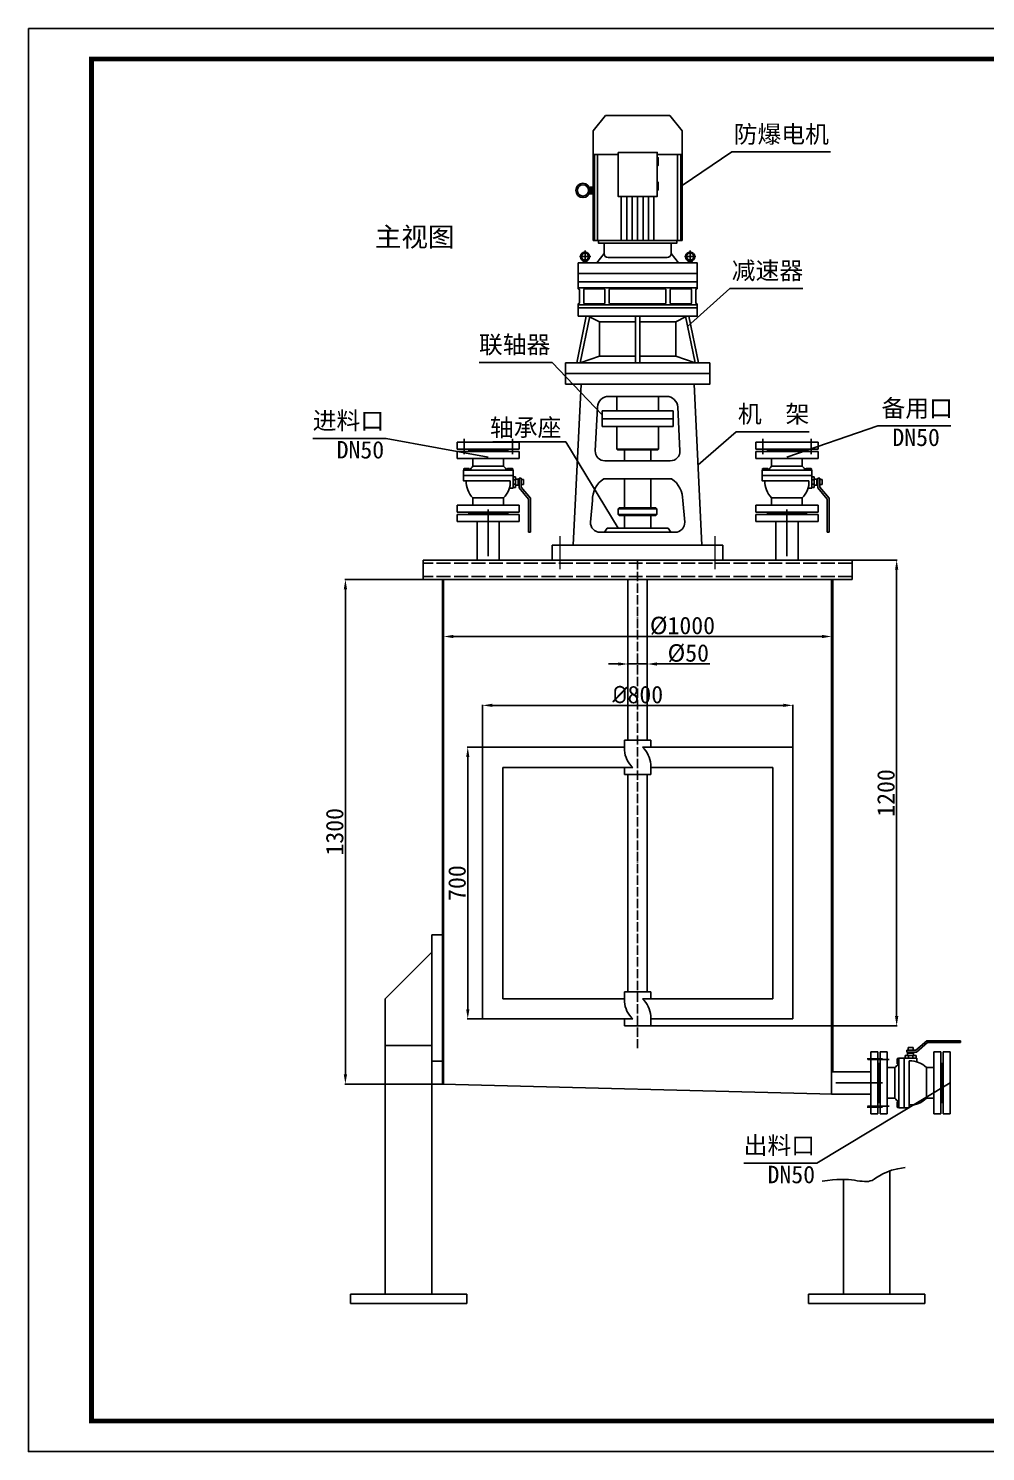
# Model space of a CAD drawing. Header units: millimetres. Extents: x 2128 to 23460, y -18769 to 2996.
# Drawn here: x 2128 to 4595, y -670 to 2996 of the extents above; entities that cross this region are included whole.
import ezdxf

# ---------------------------------------------------------------- set-up
doc = ezdxf.new("R2010")
doc.units = ezdxf.units.MM
for name, pattern in [('ACAD_ISO02W100', [15, 12, -3]), ('ACAD_ISO04W100', [30, 24, -3, 0, -3]), ('ZXX-L', [3.28, 2.5, -0.3, 0.18, -0.3])]:
    doc.linetypes.add(name, pattern=pattern)
doc.layers.add('E 长中心线', color=3, linetype='ZXX-L', lineweight=18)
for name, color, linetype in [('中心线', 1, 'ACAD_ISO04W100'), ('标注', 6, 'Continuous'), ('注释', 3, 'Continuous'), ('虚线', 7, 'ACAD_ISO02W100'), ('轴线', 1, 'ACAD_ISO04W100')]:
    doc.layers.add(name, color=color, linetype=linetype)
doc.styles.get("Standard").update_dxf_attribs({"font": ''})
doc.styles.get('Standard').set_extended_font_data('SimSun')
doc.dimstyles.new('ISO-25', dxfattribs={"dimtxt": 45, "dimasz": 25, "dimexe": 1.25, "dimexo": 0.625, "dimgap": 5, "dimtad": 1, "dimtxsty": 'Standard', "dimcen": 2.5, "dimadec": 0, "dimazin": 0, "dimtfac": 1, "dimtmove": 0, "dimatfit": 3, "dimfxl": 0, "dimarcsym": 0})

# ---------------------------------------------------------------- blocks, each defined once
blk = doc.blocks.new('*D1')
at = {"layer": 'Defpoints', "color": 0, "transparency": 16777216}
for p in [(3722.7, 1358.8), (3672.7, 1248.6), (3722.7, 1251.3)]:
    blk.add_point(p, dxfattribs=at)
at = {"layer": '标注', "color": 0, "lineweight": -2, "transparency": 16777216}
for p, q in [((3647.7, 1358.8), (3622.7, 1358.8)), ((3672.7, 1249.2), (3672.7, 1360)), ((3672.7, 1358.8), (3722.7, 1358.8)), ((3722.7, 1252), (3722.7, 1360)), ((3747.7, 1358.8), (3884, 1358.8))]:
    blk.add_line(p, q, dxfattribs=at)
at = {"layer": '标注', "color": 0, "transparency": 16777216}
for points in [[(3647.7, 1362.9), (3647.7, 1354.6), (3672.7, 1358.8)], [(3747.7, 1362.9), (3747.7, 1354.6), (3722.7, 1358.8)]]:
    blk.add_solid(points, dxfattribs=at)
at = {"layer": '标注', "color": 0, "transparency": 16777216, "insert": (3828.3, 1386.3), "char_height": 45, "attachment_point": 5}
blk.add_mtext('%%C50', dxfattribs=at)
blk = doc.blocks.new('*D2')
at = {"layer": 'Defpoints', "color": 0, "transparency": 16777216}
for p in [(4197.7, 1429.6), (3197.7, 1319.9), (4197.7, 1325.8)]:
    blk.add_point(p, dxfattribs=at)
at = {"layer": '标注', "color": 0, "lineweight": -2, "transparency": 16777216}
for p, q in [((3197.7, 1320.5), (3197.7, 1430.8)), ((4197.7, 1326.5), (4197.7, 1430.8)), ((3222.7, 1429.6), (4172.7, 1429.6))]:
    blk.add_line(p, q, dxfattribs=at)
at = {"layer": '标注', "color": 0, "transparency": 16777216}
for points in [[(3222.7, 1433.8), (3222.7, 1425.4), (3197.7, 1429.6)], [(4172.7, 1433.8), (4172.7, 1425.4), (4197.7, 1429.6)]]:
    blk.add_solid(points, dxfattribs=at)
at = {"layer": '标注', "color": 0, "transparency": 16777216, "insert": (3813.3, 1457.1), "char_height": 45, "attachment_point": 5}
blk.add_mtext('%%C1000', dxfattribs=at)
blk = doc.blocks.new('*D3')
at = {"layer": 'Defpoints', "color": 0, "transparency": 16777216}
for p in [(4250.7, 1626.5), (3722.7, 426.5), (4365.4, 426.5)]:
    blk.add_point(p, dxfattribs=at)
at = {"layer": '标注', "color": 0, "lineweight": -2, "transparency": 16777216}
for p, q in [((4251.3, 1626.5), (4366.6, 1626.5)), ((4365.4, 1601.5), (4365.4, 451.5)), ((3723.3, 426.5), (4366.6, 426.5))]:
    blk.add_line(p, q, dxfattribs=at)
at = {"layer": '标注', "color": 0, "transparency": 16777216}
for points in [[(4361.2, 1601.5), (4369.6, 1601.5), (4365.4, 1626.5)], [(4361.2, 451.5), (4369.6, 451.5), (4365.4, 426.5)]]:
    blk.add_solid(points, dxfattribs=at)
at = {"layer": '标注', "color": 0, "transparency": 16777216, "insert": (4337.9, 1026.5), "char_height": 45, "attachment_point": 5, "rotation": 90}
blk.add_mtext('1200', dxfattribs=at)
blk = doc.blocks.new('110')
for p, q in [((1360484.2, 699181.6), (1360452.6, 699142.1)), ((1360682.1, 699142.1), (1360650.5, 699181.6)), ((1360452.6, 699142.1), (1360452.6, 698859.1)), ((1360682.1, 699142.1), (1360682.1, 698859.1)), ((1360452.6, 699081.1), (1360516.9, 699081.1)), ((1360456, 699081.1), (1360456, 698859.1)), ((1360464.2, 699081.1), (1360464.2, 698859.1)), ((1360617.7, 699081.1), (1360682.1, 699081.1)), ((1360670.5, 699081.1), (1360670.5, 698859.1)), ((1360678.7, 699081.1), (1360678.7, 698859.1)), ((1360448.3, 698979.3), (1360448.3, 698997)), ((1360525.1, 698972.8), (1360525.1, 698859.1)), ((1360539.2, 698972.8), (1360539.2, 698859.1)), ((1360553.3, 698972.8), (1360553.3, 698859.1)), ((1360567.3, 698972.8), (1360567.3, 698859.1)), ((1360581.4, 698972.8), (1360581.4, 698859.1)), ((1360595.5, 698972.8), (1360595.5, 698859.1)), ((1360609.5, 698972.8), (1360609.5, 698859.1)), ((1360682.1, 698859.1), (1360452.6, 698859.1)), ((1360480.8, 698852.1), (1360480.8, 698825.7)), ((1360653.7, 698852.1), (1360653.7, 698825.7)), ((1360480.8, 698825.7), (1360461.8, 698801.9)), ((1360653.7, 698825.7), (1360672.7, 698801.9))]:
    blk.add_line(p, q)
at = {"linetype": 'Continuous', "lineweight": -3}
for p, q in [((1360484.2, 699181.6), (1360650.5, 699181.6)), ((1360480.8, 698852.1), (1360653.7, 698852.1)), ((1360413.9, 698686.1), (1360720.6, 698686.1))]:
    blk.add_line(p, q, dxfattribs=at)
at = {"color": 0}
for p, q in [((1360431.8, 698801.9), (1360431.8, 698833.2)), ((1360702.8, 698801.9), (1360702.8, 698833.2)), ((1360417.2, 698817.8), (1360446.3, 698817.8)), ((1360427.4, 698801.9), (1360427.4, 698804.2)), ((1360427.4, 698803.6), (1360436.2, 698803.6)), ((1360427.4, 698801.9), (1360436.2, 698801.9)), ((1360436.2, 698801.9), (1360436.2, 698804.2)), ((1360491.4, 698815.1), (1360643.2, 698815.1)), ((1360717.4, 698817.8), (1360688.3, 698817.8)), ((1360698.4, 698801.9), (1360698.4, 698804.2)), ((1360707.2, 698803.6), (1360698.4, 698803.6)), ((1360707.2, 698801.9), (1360698.4, 698801.9)), ((1360707.2, 698801.9), (1360707.2, 698804.2)), ((1360413.9, 698752.6), (1360413.9, 698774.5)), ((1360413.9, 698774.5), (1360720.6, 698774.5)), ((1360413.9, 698752.6), (1360413.9, 698734.5)), ((1360413.9, 698752.6), (1360720.6, 698752.6)), ((1360720.6, 698752.6), (1360720.6, 698774.5)), ((1360720.6, 698752.6), (1360720.6, 698734.5)), ((1360413.9, 698737.6), (1360720.6, 698737.6)), ((1360413.9, 698734.5), (1360414.2, 698734.5)), ((1360417.5, 698731.2), (1360417.5, 698699.6)), ((1360428.5, 698732.3), (1360428.5, 698698.5)), ((1360430.7, 698734.5), (1360481, 698734.5)), ((1360483.2, 698732.3), (1360483.2, 698698.5)), ((1360494.2, 698732.3), (1360494.2, 698698.5)), ((1360496.4, 698734.5), (1360638.2, 698734.5)), ((1360640.4, 698732.3), (1360640.4, 698698.5)), ((1360651.3, 698732.3), (1360651.3, 698698.5)), ((1360653.5, 698734.5), (1360703.9, 698734.5)), ((1360706.1, 698732.3), (1360706.1, 698698.5)), ((1360717, 698731.2), (1360717, 698699.6)), ((1360720.3, 698734.5), (1360720.6, 698734.5)), ((1360413.9, 698696.4), (1360414.2, 698696.4)), ((1360413.9, 698696.4), (1360413.9, 698686.1)), ((1360413.9, 698693.8), (1360720.6, 698693.8)), ((1360413.9, 698686.1), (1360413.9, 698664.2)), ((1360413.9, 698686.1), (1360720.6, 698686.1)), ((1360430.7, 698696.4), (1360481, 698696.4)), ((1360496.4, 698696.4), (1360638.2, 698696.4)), ((1360653.5, 698696.4), (1360703.9, 698696.4)), ((1360720.3, 698696.4), (1360720.6, 698696.4)), ((1360720.6, 698696.4), (1360720.6, 698686.1)), ((1360720.6, 698686.1), (1360720.6, 698664.2)), ((1360434.9, 698664.2), (1360410.2, 698543.7)), ((1360413.9, 698664.2), (1360720.6, 698664.2)), ((1360443.8, 698664.2), (1360419.1, 698543.7)), ((1360468.7, 698649.7), (1360443.4, 698662.5)), ((1360468.7, 698560.9), (1360468.7, 698649.7)), ((1360468.7, 698649.7), (1360561.8, 698649.7)), ((1360561.8, 698543.7), (1360561.8, 698664.2)), ((1360572.8, 698543.7), (1360572.8, 698664.2)), ((1360665.9, 698649.7), (1360572.8, 698649.7)), ((1360665.9, 698649.7), (1360691.1, 698662.5)), ((1360665.9, 698560.9), (1360665.9, 698649.7)), ((1360690.8, 698664.2), (1360715.4, 698543.7)), ((1360699.7, 698664.2), (1360724.4, 698543.7)), ((1360419.1, 698543.7), (1360468.7, 698560.9)), ((1360468.7, 698560.9), (1360561.8, 698560.9)), ((1360665.9, 698560.9), (1360572.8, 698560.9)), ((1360715.4, 698543.7), (1360665.9, 698560.9)), ((1360421.4, 698488.9), (1360401.4, 698074.3)), ((1360713.2, 698488.9), (1360733.2, 698074.3)), ((1360463.8, 698429.8), (1360458.1, 698317.5)), ((1360492.9, 698457.6), (1360641.7, 698457.6)), ((1360513.4, 698420.1), (1360513.4, 698457.6)), ((1360621.2, 698420.1), (1360621.2, 698457.6)), ((1360670.7, 698429.8), (1360676.4, 698317.5)), ((1360476, 698420.1), (1360658.5, 698420.1)), ((1360476, 698400.2), (1360476, 698420.1)), ((1360476, 698380.3), (1360476, 698400.2)), ((1360476, 698400.2), (1360658.5, 698400.2)), ((1360658.5, 698400.2), (1360658.5, 698420.1)), ((1360658.5, 698380.3), (1360658.5, 698400.2)), ((1360476, 698380.3), (1360658.5, 698380.3)), ((1360513.4, 698321.3), (1360513.4, 698380.3)), ((1360513.4, 698321.3), (1360513.4, 698367.3)), ((1360621.2, 698321.3), (1360621.2, 698380.3)), ((1360621.2, 698321.3), (1360621.2, 698367.3)), ((1360513.4, 698321.3), (1360515, 698319.7)), ((1360513.4, 698321.3), (1360621.2, 698321.3)), ((1360515, 698319.7), (1360619.5, 698319.7)), ((1360515, 698319.7), (1360619.5, 698319.7)), ((1360533.3, 698291.5), (1360533.3, 698319.7)), ((1360601.3, 698291.5), (1360601.3, 698319.7)), ((1360621.2, 698321.3), (1360619.5, 698319.7)), ((1360483, 698291.5), (1360651.6, 698291.5)), ((1360479.9, 698245.5), (1360654.7, 698245.5)), ((1360533.3, 698170.1), (1360533.3, 698245.5)), ((1360601.3, 698170.1), (1360601.3, 698245.5)), ((1360450.8, 698189.7), (1360445.9, 698133.5)), ((1360517.5, 698167.6), (1360520, 698170.1)), ((1360517.5, 698153.5), (1360517.5, 698167.6)), ((1360617.1, 698167.6), (1360517.5, 698167.6)), ((1360520, 698170.1), (1360614.6, 698170.1)), ((1360617.1, 698167.6), (1360614.6, 698170.1)), ((1360617.1, 698153.5), (1360617.1, 698167.6)), ((1360683.7, 698189.7), (1360688.7, 698133.5)), ((1360517.5, 698153.5), (1360520, 698151)), ((1360517.5, 698153.5), (1360617.1, 698153.5)), ((1360520, 698151), (1360614.6, 698151)), ((1360533.3, 698117.7), (1360533.3, 698151)), ((1360601.3, 698117.7), (1360601.3, 698151)), ((1360617.1, 698153.5), (1360614.6, 698151)), ((1360470.7, 698107.6), (1360663.8, 698107.6)), ((1360481.6, 698107.6), (1360488.5, 698117.7)), ((1360488.5, 698117.7), (1360646.1, 698117.7)), ((1360653, 698107.6), (1360646.1, 698117.7)), ((1360347.3, 698074.3), (1360347.3, 698035.9)), ((1360347.3, 698074.3), (1360787.3, 698074.3)), ((1360787.3, 698074.3), (1360787.3, 698035.9)), ((1360347.3, 698035.9), (1360787.3, 698035.9))]:
    blk.add_line(p, q, dxfattribs=at)
for points in [[(1360516.9, 699086.1), (1360617.7, 699086.1), (1360617.7, 698972.8), (1360516.9, 698972.8)], [(1360617.7, 699072.5), (1360620.4, 699072.5), (1360620.4, 699052.5), (1360617.7, 699052.5)], [(1360617.7, 699009.4), (1360620.4, 699009.4), (1360620.4, 698989.4), (1360617.7, 698989.4)], [(1360444.8, 698997), (1360451.8, 698997), (1360451.8, 698979.3), (1360444.8, 698979.3)], [(1360466.6, 698859.1), (1360668, 698859.1), (1360668, 698852.1), (1360466.6, 698852.1)], [(1360413.9, 698801.9), (1360720.6, 698801.9), (1360720.6, 698774.5), (1360413.9, 698774.5)]]:
    blk.add_lwpolyline(points, close=True)
at = {"linetype": 'Continuous', "lineweight": -3}
for points in [[(1360381.4, 698543.7), (1360753.1, 698543.7), (1360753.1, 698516.3), (1360381.4, 698516.3)], [(1360381.4, 698488.9), (1360753.1, 698488.9), (1360753.1, 698516.3), (1360381.4, 698516.3)]]:
    blk.add_lwpolyline(points, close=True, dxfattribs=at)
for radius in [18.4, 14.5]:
    blk.add_circle((1360426.3, 698988.2), radius)
at = {"color": 0}
for centre, radius in [((1360431.8, 698817.8), 11.8), ((1360431.8, 698817.8), 9.12), ((1360702.8, 698817.8), 11.8), ((1360702.8, 698817.8), 9.12)]:
    blk.add_circle(centre, radius, dxfattribs=at)
for centre, radius, start, end in [((1360423, 698804.2), 4.38, 0, 57.2084), ((1360440.5, 698804.2), 4.38, 122.7916, 180), ((1360491.4, 698825.7), 10.5, 180, 270), ((1360643.2, 698825.7), 10.5, 270, 0), ((1360694, 698804.2), 4.38, 0, 57.2084), ((1360711.5, 698804.2), 4.38, 122.7916, 180), ((1360414.2, 698731.2), 3.29, 0, 90), ((1360430.7, 698732.3), 2.19, 90, 180), ((1360481, 698732.3), 2.19, 0, 90), ((1360496.4, 698732.3), 2.19, 90, 180), ((1360638.2, 698732.3), 2.19, 0, 90), ((1360653.5, 698732.3), 2.19, 90, 180), ((1360703.9, 698732.3), 2.19, 0, 90), ((1360720.3, 698731.2), 3.29, 90, 180), ((1360414.2, 698699.6), 3.29, 270, 0), ((1360430.7, 698698.5), 2.19, 180, 270), ((1360481, 698698.5), 2.19, 270, 0), ((1360496.4, 698698.5), 2.19, 180, 270), ((1360638.2, 698698.5), 2.19, 270, 0), ((1360653.5, 698698.5), 2.19, 180, 270), ((1360703.9, 698698.5), 2.19, 270, 0), ((1360720.3, 698699.6), 3.29, 180, 270), ((1360492.9, 698428.6), 29, 90, 177.553), ((1360641.7, 698428.6), 29, 2.447, 90), ((1360483, 698316.4), 24.9, 177.553, 270), ((1360651.6, 698316.4), 24.9, 270, 2.447), ((1360516, 698191.2), 65.2, 123.6957, 181.3187), ((1360618.5, 698191.2), 65.2, 358.6813, 56.3043), ((1360470.7, 698132.5), 24.9, 177.553, 270), ((1360663.8, 698132.5), 24.9, 270, 2.447)]:
    blk.add_arc(centre, radius, start, end, dxfattribs=at)
at = {"layer": 'E 长中心线', "color": 1, "ltscale": 50}
for p, q in [((1360367.3, 698012.5), (1360367.3, 698097.2)), ((1360767.3, 698012.5), (1360767.3, 698097.2))]:
    blk.add_line(p, q, dxfattribs=at)
blk = doc.blocks.new('*D6')
at = {"layer": 'Defpoints', "color": 0, "transparency": 16777216}
for p in [(2944.5, 1576.5), (3144.7, 1576.5), (3194.7, 276.5)]:
    blk.add_point(p, dxfattribs=at)
at = {"layer": '标注', "color": 0, "lineweight": -2, "transparency": 16777216}
for p, q in [((3144.1, 1576.5), (2943.3, 1576.5)), ((2944.5, 301.5), (2944.5, 1551.5)), ((3194.1, 276.5), (2943.3, 276.5))]:
    blk.add_line(p, q, dxfattribs=at)
at = {"layer": '标注', "color": 0, "transparency": 16777216}
for points in [[(2940.4, 1551.5), (2948.7, 1551.5), (2944.5, 1576.5)], [(2940.4, 301.5), (2948.7, 301.5), (2944.5, 276.5)]]:
    blk.add_solid(points, dxfattribs=at)
at = {"layer": '标注', "color": 0, "transparency": 16777216, "insert": (2917, 926.5), "char_height": 45, "attachment_point": 5, "rotation": 90}
blk.add_mtext('1300', dxfattribs=at)
blk = doc.blocks.new('*D7')
at = {"layer": 'Defpoints', "color": 0, "transparency": 16777216}
for p in [(3298.1, 1144.4), (3259.9, 444.4), (3298.1, 444.4)]:
    blk.add_point(p, dxfattribs=at)
at = {"layer": '标注', "color": 0, "lineweight": -2, "transparency": 16777216}
for p, q in [((3297.4, 1144.4), (3258.7, 1144.4)), ((3259.9, 1119.4), (3259.9, 469.4)), ((3297.4, 444.4), (3258.7, 444.4))]:
    blk.add_line(p, q, dxfattribs=at)
at = {"layer": '标注', "color": 0, "transparency": 16777216}
for points in [[(3255.8, 1119.4), (3264.1, 1119.4), (3259.9, 1144.4)], [(3255.8, 469.4), (3264.1, 469.4), (3259.9, 444.4)]]:
    blk.add_solid(points, dxfattribs=at)
at = {"layer": '标注', "color": 0, "transparency": 16777216, "insert": (3232.4, 794.4), "char_height": 45, "attachment_point": 5, "rotation": 90}
blk.add_mtext('700', dxfattribs=at)
blk = doc.blocks.new('*D8')
at = {"layer": 'Defpoints', "color": 0, "transparency": 16777216}
for p in [(4098.1, 1252.2), (3298.1, 1144.4), (4098.1, 1144.4)]:
    blk.add_point(p, dxfattribs=at)
at = {"layer": '标注', "color": 0, "lineweight": -2, "transparency": 16777216}
for p, q in [((3298.1, 1145), (3298.1, 1253.5)), ((3323.1, 1252.2), (4073.1, 1252.2)), ((4098.1, 1145), (4098.1, 1253.5))]:
    blk.add_line(p, q, dxfattribs=at)
at = {"layer": '标注', "color": 0, "transparency": 16777216}
for points in [[(3323.1, 1256.4), (3323.1, 1248.1), (3298.1, 1252.2)], [(4073.1, 1256.4), (4073.1, 1248.1), (4098.1, 1252.2)]]:
    blk.add_solid(points, dxfattribs=at)
at = {"layer": '标注', "color": 0, "transparency": 16777216, "insert": (3698.1, 1279.7), "char_height": 45, "attachment_point": 5}
blk.add_mtext('{\\fISOCPEUR|b0|i0|c0|p34;%%C}800', dxfattribs=at)

msp = doc.modelspace()

# ---------------------------------------------------------------- linework, layer by layer
for p, q in [((3232.765, 1930.003), (3392.765, 1930.003)), ((3232.765, 1912.003), (3232.765, 1930.003)), ((3392.765, 1912.003), (3232.765, 1912.003)), ((3250.265, 1930.003), (3250.265, 1930.003)), ((3392.765, 1930.003), (3392.765, 1912.003)), ((4002.646, 1930.003), (4162.646, 1930.003)), ((4002.646, 1912.003), (4002.646, 1930.003)), ((4162.646, 1912.003), (4002.646, 1912.003)), ((4020.146, 1930.003), (4020.146, 1930.003)), ((4162.646, 1930.003), (4162.646, 1912.003)), ((3392.765, 1906.003), (3232.765, 1906.003)), ((3232.765, 1906.003), (3232.765, 1888.003)), ((3232.765, 1888.003), (3392.765, 1888.003)), ((3250.265, 1888.003), (3250.265, 1888.003)), ((3273.291, 1888.003), (3273.291, 1868.526)), ((3352.239, 1888.003), (3352.239, 1868.526)), ((3392.765, 1888.003), (3392.765, 1906.003)), ((4162.646, 1906.003), (4002.646, 1906.003)), ((4002.646, 1906.003), (4002.646, 1888.003)), ((4002.646, 1888.003), (4162.646, 1888.003)), ((4020.146, 1888.003), (4020.146, 1888.003)), ((4043.172, 1888.003), (4043.172, 1868.526)), ((4122.12, 1888.003), (4122.12, 1868.526)), ((4162.646, 1888.003), (4162.646, 1906.003)), ((3253.296, 1861.642), (3253.296, 1859.2)), ((3260.198, 1861.642), (3260.198, 1859.2)), ((3273.291, 1868.526), (3352.239, 1868.526)), ((3365.333, 1861.642), (3365.333, 1859.2)), ((3372.235, 1861.642), (3372.235, 1859.2)), ((3376.844, 1841.353), (3383.159, 1841.353)), ((3383.159, 1841.353), (3383.159, 1813.733)), ((3383.159, 1835.289), (3389.408, 1835.289)), ((3389.408, 1835.289), (3389.408, 1819.798)), ((3392.478, 1837.541), (3392.478, 1812.75)), ((3392.478, 1837.541), (3397.478, 1837.541)), ((3397.478, 1837.541), (3397.478, 1814.56)), ((3397.478, 1834.13), (3403.802, 1834.13)), ((3403.802, 1820.957), (3403.802, 1834.13)), ((4023.176, 1861.642), (4023.176, 1859.2)), ((4030.078, 1861.642), (4030.078, 1859.2)), ((4043.172, 1868.526), (4122.12, 1868.526)), ((4135.213, 1861.642), (4135.213, 1859.2)), ((4142.115, 1861.642), (4142.115, 1859.2)), ((4146.724, 1841.353), (4153.04, 1841.353)), ((4153.04, 1841.353), (4153.04, 1813.733)), ((4153.04, 1835.289), (4159.288, 1835.289)), ((4159.288, 1835.289), (4159.288, 1819.798)), ((4162.358, 1837.541), (4162.358, 1812.75)), ((4162.358, 1837.541), (4167.358, 1837.541)), ((4167.358, 1837.541), (4167.358, 1814.56)), ((4167.358, 1834.13), (4173.683, 1834.13)), ((4173.683, 1820.957), (4173.683, 1834.13)), ((3367.164, 1811.491), (3376.844, 1811.491)), ((3376.844, 1833.013), (3383.159, 1833.013)), ((3376.844, 1830.996), (3376.844, 1811.491)), ((3376.844, 1822.074), (3383.159, 1822.074)), ((3383.159, 1813.733), (3376.844, 1813.733)), ((3383.159, 1819.798), (3389.408, 1819.798)), ((3389.408, 1832.137), (3392.478, 1832.137)), ((3389.408, 1822.95), (3392.478, 1822.95)), ((3392.478, 1812.75), (3416.648, 1783.729)), ((3397.478, 1820.957), (3403.802, 1820.957)), ((3397.478, 1814.56), (3421.416, 1785.817)), ((4137.045, 1811.491), (4146.724, 1811.491)), ((4146.724, 1833.013), (4153.04, 1833.013)), ((4146.724, 1830.996), (4146.724, 1811.491)), ((4146.724, 1822.074), (4153.04, 1822.074)), ((4153.04, 1813.733), (4146.724, 1813.733)), ((4153.04, 1819.798), (4159.288, 1819.798)), ((4159.288, 1832.137), (4162.358, 1832.137)), ((4159.288, 1822.95), (4162.358, 1822.95)), ((4162.358, 1812.75), (4186.528, 1783.729)), ((4167.358, 1820.957), (4173.683, 1820.957)), ((4167.358, 1814.56), (4191.297, 1785.817)), ((3232.765, 1767.537), (3392.765, 1767.537)), ((3232.765, 1749.537), (3232.765, 1767.537)), ((3250.265, 1767.537), (3250.265, 1767.537)), ((3273.291, 1786.926), (3273.291, 1767.537)), ((3273.291, 1786.926), (3352.239, 1786.926)), ((3352.239, 1787.138), (3352.239, 1767.537)), ((3392.765, 1767.537), (3392.765, 1749.537)), ((3416.648, 1783.729), (3416.648, 1698.667)), ((3421.648, 1785.177), (3421.648, 1698.667)), ((4002.646, 1767.537), (4162.646, 1767.537)), ((4002.646, 1749.537), (4002.646, 1767.537)), ((4020.146, 1767.537), (4020.146, 1767.537)), ((4043.172, 1786.926), (4043.172, 1767.537)), ((4043.172, 1786.926), (4122.12, 1786.926)), ((4122.12, 1787.138), (4122.12, 1767.537)), ((4162.646, 1767.537), (4162.646, 1749.537)), ((4186.528, 1783.729), (4186.528, 1698.667)), ((4191.528, 1785.177), (4191.528, 1698.667)), ((3392.765, 1749.537), (3232.765, 1749.537)), ((3392.765, 1743.537), (3232.765, 1743.537)), ((3232.765, 1743.537), (3232.765, 1725.537)), ((3232.765, 1725.537), (3392.765, 1725.537)), ((3250.265, 1725.537), (3250.265, 1725.537)), ((3284.265, 1725.537), (3284.265, 1626.468)), ((3341.265, 1725.537), (3341.265, 1626.468)), ((3392.765, 1725.537), (3392.765, 1743.537)), ((4162.646, 1749.537), (4002.646, 1749.537)), ((4162.646, 1743.537), (4002.646, 1743.537)), ((4002.646, 1743.537), (4002.646, 1725.537)), ((4002.646, 1725.537), (4162.646, 1725.537)), ((4020.146, 1725.537), (4020.146, 1725.537)), ((4054.146, 1725.537), (4054.146, 1626.468)), ((4111.146, 1725.537), (4111.146, 1626.468)), ((4162.646, 1725.537), (4162.646, 1743.537)), ((3416.648, 1698.667), (3421.648, 1698.667)), ((4186.528, 1698.667), (4191.528, 1698.667)), ((4250.705, 1626.468), (3144.705, 1626.468)), ((3144.705, 1626.468), (3144.705, 1576.468)), ((3697.705, 1626.468), (3722.705, 1626.468)), ((4250.705, 1626.468), (4250.705, 1576.468)), ((4250.705, 1576.468), (3144.705, 1576.468)), ((3194.705, 1576.468), (3194.705, 276.468)), ((3197.705, 1576.468), (3197.705, 276.392)), ((3197.705, 1576.468), (3197.705, 276.468)), ((3672.705, 1162.232), (3672.705, 1576.468)), ((3722.705, 1576.468), (3722.705, 1162.232)), ((4197.705, 250.941), (4197.705, 1576.468)), ((4200.705, 307.941), (4200.705, 1576.468)), ((3298.059, 1144.35), (3298.059, 444.35)), ((3298.059, 1144.35), (3664.05, 1144.35)), ((3664.05, 1162.232), (3664.05, 1136.574)), ((3731.361, 1162.232), (3664.05, 1162.232)), ((3710.295, 1144.35), (4098.059, 1144.35)), ((3731.361, 1162.232), (3731.361, 1144.35)), ((4098.059, 444.35), (4098.059, 1144.35)), ((3731.361, 1100.023), (3731.361, 1074.365)), ((3350.162, 1092.247), (3350.162, 496.453)), ((3350.162, 1092.247), (3685.116, 1092.247)), ((3664.05, 1092.247), (3664.05, 1074.365)), ((3664.05, 1074.365), (3731.361, 1074.365)), ((3672.705, 514.335), (3672.705, 1074.365)), ((3722.705, 1074.365), (3722.705, 514.335)), ((3731.361, 1092.247), (4045.956, 1092.247)), ((4045.956, 1092.247), (4045.956, 496.453)), ((4098.059, 845.472), (4098.059, 444.35)), ((3167.434, 616.151), (3167.434, 661.218)), ((3167.434, 661.218), (3194.705, 661.218)), ((3194.705, 661.218), (3194.705, 335.882)), ((4200.705, 661.218), (4200.705, 335.882)), ((3167.434, 616.151), (3047.434, 496.151)), ((3167.434, 616.151), (3167.434, 365.79)), ((3664.05, 514.335), (3664.05, 488.677)), ((3731.361, 514.335), (3664.05, 514.335)), ((3731.361, 514.335), (3731.361, 496.453)), ((3047.439, -265.13), (3047.435, 496.151)), ((3350.162, 496.453), (3664.05, 496.453)), ((3710.295, 496.453), (4045.956, 496.453)), ((3298.059, 444.35), (3685.116, 444.35)), ((3664.05, 444.35), (3664.05, 426.468)), ((3731.361, 452.126), (3731.361, 426.468)), ((3731.361, 444.35), (4098.059, 444.35)), ((3664.05, 426.468), (3731.361, 426.468)), ((3722.705, 426.468), (3672.705, 426.468)), ((3047.434, 376.151), (3167.434, 376.151)), ((3167.439, -265.13), (3167.434, 376.151)), ((3167.434, 376.151), (3167.434, 335.882)), ((4394.847, 364.154), (4394.847, 370.479)), ((4408.019, 370.479), (4394.847, 370.479)), ((4408.019, 364.154), (4408.019, 370.479)), ((4414.417, 364.154), (4443.16, 388.092)), ((4416.226, 359.154), (4445.247, 383.324)), ((4443.8, 388.324), (4530.31, 388.324)), ((4445.247, 383.324), (4530.31, 383.324)), ((4530.31, 383.324), (4530.31, 388.324)), ((3194.705, 335.882), (3167.434, 335.882)), ((4298.973, 199.441), (4298.973, 359.441)), ((4298.973, 359.441), (4316.973, 359.441)), ((4316.973, 359.441), (4316.973, 199.441)), ((4340.973, 359.441), (4322.973, 359.441)), ((4322.973, 359.441), (4322.973, 199.441)), ((4340.973, 199.441), (4340.973, 359.441)), ((4367.334, 338.911), (4369.776, 338.911)), ((4367.334, 332.009), (4369.776, 332.009)), ((4387.623, 343.52), (4387.623, 349.835)), ((4387.623, 349.835), (4415.243, 349.835)), ((4391.436, 364.154), (4414.417, 364.154)), ((4391.436, 359.154), (4391.436, 364.154)), ((4391.436, 359.154), (4416.226, 359.154)), ((4393.688, 349.835), (4393.688, 356.084)), ((4393.688, 356.084), (4409.179, 356.084)), ((4395.963, 343.52), (4395.963, 349.835)), ((4396.84, 356.084), (4396.84, 359.154)), ((4397.981, 343.52), (4417.486, 343.52)), ((4406.027, 356.084), (4406.027, 359.154)), ((4406.903, 343.52), (4406.903, 349.835)), ((4409.179, 349.835), (4409.179, 356.084)), ((4415.243, 349.835), (4415.243, 343.52)), ((4417.486, 333.84), (4417.486, 343.52)), ((4461.439, 199.441), (4461.439, 359.441)), ((4461.439, 359.441), (4479.439, 359.441)), ((4479.439, 359.441), (4479.439, 199.441)), ((4503.439, 359.441), (4485.439, 359.441)), ((4485.439, 359.441), (4485.439, 199.441)), ((4503.439, 199.441), (4503.439, 359.441)), ((4298.643, 307.941), (4197.705, 307.941)), ((4340.973, 318.915), (4360.451, 318.915)), ((4360.451, 239.967), (4360.451, 318.915)), ((4441.838, 318.915), (4461.439, 318.915)), ((4442.05, 239.967), (4442.05, 318.915)), ((3194.705, 276.468), (4200.705, 250.865)), ((4298.643, 250.941), (4197.705, 250.941)), ((4200.705, 250.865), (4200.705, 250.941)), ((4340.973, 239.967), (4360.451, 239.967)), ((4367.334, 226.874), (4369.776, 226.874)), ((4442.05, 239.967), (4461.439, 239.967)), ((4298.973, 216.941), (4298.973, 216.941)), ((4316.973, 199.441), (4298.973, 199.441)), ((4322.973, 199.441), (4340.973, 199.441)), ((4340.973, 216.941), (4340.973, 216.941)), ((4367.334, 219.972), (4369.776, 219.972)), ((4461.439, 216.941), (4461.439, 216.941)), ((4479.439, 199.441), (4461.439, 199.441)), ((4485.439, 199.441), (4503.439, 199.441)), ((4503.439, 216.941), (4503.439, 216.941)), ((4347.972, -265.13), (4347.976, 52.994)), ((4227.972, -265.13), (4227.976, 31.008)), ((3257.439, -265.13), (2957.439, -265.13)), ((2957.439, -265.13), (2957.439, -289.13)), ((3257.439, -289.13), (2957.439, -289.13)), ((3257.439, -265.13), (3257.439, -289.13)), ((4137.972, -265.13), (4437.972, -265.13)), ((4137.972, -265.13), (4137.972, -289.13)), ((4137.972, -289.13), (4437.972, -289.13)), ((4437.972, -265.13), (4437.972, -289.13))]:
    msp.add_line(p, q)
at = {"color": 0}
msp.add_line((3557.705, 1626.468), (3837.705, 1626.468), dxfattribs=at)
at = {"color": 1, "ltscale": 50}
for p, q in [((4290.762, 339.433), (4345.867, 339.433)), ((4290.39, 219.45), (4346.239, 219.45))]:
    msp.add_line(p, q, dxfattribs=at)
at = {"lineweight": -3}
msp.add_lwpolyline([(2127.58, 2996.097), (7312.719, 2996.097), (7312.719, -670.163), (2127.58, -670.163)], close=True, dxfattribs=at)
at = {"linetype": 'Continuous', "lineweight": -3, "const_width": 12.26}
for points in [[(7156.512, 2917.3), (2290.122, 2917.3), (2290.122, -591.367)], [(7156.512, -591.367), (2290.122, -591.367), (2290.122, 2917.3)]]:
    msp.add_lwpolyline(points, dxfattribs=at)
for points in [[(3262.765, 1912.003), (3262.765, 1909.003), (3362.765, 1909.003), (3362.765, 1912.003)], [(3262.765, 1906.003), (3262.765, 1909.003), (3362.765, 1909.003), (3362.765, 1906.003)], [(4032.646, 1912.003), (4032.646, 1909.003), (4132.646, 1909.003), (4132.646, 1912.003)], [(4032.646, 1906.003), (4032.646, 1909.003), (4132.646, 1909.003), (4132.646, 1906.003)], [(3376.844, 1830.996), (3376.844, 1844.598), (3248.687, 1844.598), (3248.687, 1830.996), (3369.441, 1830.996)], [(4146.724, 1830.996), (4146.724, 1844.598), (4018.567, 1844.598), (4018.567, 1830.996), (4139.321, 1830.996)], [(3262.765, 1749.537), (3262.765, 1746.537), (3362.765, 1746.537), (3362.765, 1749.537)], [(3262.765, 1743.537), (3262.765, 1746.537), (3362.765, 1746.537), (3362.765, 1743.537)], [(4032.646, 1749.537), (4032.646, 1746.537), (4132.646, 1746.537), (4132.646, 1749.537)], [(4032.646, 1743.537), (4032.646, 1746.537), (4132.646, 1746.537), (4132.646, 1743.537)], [(4397.981, 343.52), (4384.378, 343.52), (4384.378, 215.363), (4397.981, 215.363), (4397.981, 336.117)], [(4316.973, 229.441), (4319.973, 229.441), (4319.973, 329.441), (4316.973, 329.441)], [(4322.973, 229.441), (4319.973, 229.441), (4319.973, 329.441), (4322.973, 329.441)], [(4479.439, 229.441), (4482.439, 229.441), (4482.439, 329.441), (4479.439, 329.441)], [(4485.439, 229.441), (4482.439, 229.441), (4482.439, 329.441), (4485.439, 329.441)]]:
    msp.add_lwpolyline(points)
for points in [[(3248.687, 1858.2), (3376.844, 1858.2), (3376.844, 1844.598), (3248.687, 1844.598)], [(3250.702, 1862.642), (3262.792, 1862.642), (3263.792, 1861.642), (3263.792, 1859.2), (3262.792, 1858.2), (3250.702, 1858.2), (3249.702, 1859.2), (3249.702, 1861.642)], [(3374.829, 1862.642), (3362.739, 1862.642), (3361.739, 1861.642), (3361.739, 1859.2), (3362.739, 1858.2), (3374.829, 1858.2), (3375.829, 1859.2), (3375.829, 1861.642)], [(4018.567, 1858.2), (4146.724, 1858.2), (4146.724, 1844.598), (4018.567, 1844.598)], [(4020.582, 1862.642), (4032.672, 1862.642), (4033.672, 1861.642), (4033.672, 1859.2), (4032.672, 1858.2), (4020.582, 1858.2), (4019.582, 1859.2), (4019.582, 1861.642)], [(4144.709, 1862.642), (4132.619, 1862.642), (4131.619, 1861.642), (4131.619, 1859.2), (4132.619, 1858.2), (4144.709, 1858.2), (4145.709, 1859.2), (4145.709, 1861.642)], [(4366.334, 341.505), (4366.334, 329.415), (4367.334, 328.415), (4369.776, 328.415), (4370.776, 329.415), (4370.776, 341.505), (4369.776, 342.505), (4367.334, 342.505)], [(4370.776, 215.363), (4370.776, 343.52), (4384.378, 343.52), (4384.378, 215.363)], [(4366.334, 217.378), (4366.334, 229.468), (4367.334, 230.468), (4369.776, 230.468), (4370.776, 229.468), (4370.776, 217.378), (4369.776, 216.378), (4367.334, 216.378)]]:
    msp.add_lwpolyline(points, close=True)
for centre, radius, start, end in [((3252.296, 1861.642), 1, 0, 90), ((3252.296, 1859.2), 1, 270, 0), ((3254.296, 1861.642), 1, 90, 180), ((3254.296, 1859.2), 1, 180, 270), ((3259.198, 1861.642), 1, 0, 90), ((3259.198, 1859.2), 1, 270, 0), ((3261.198, 1861.642), 1, 90, 180), ((3261.198, 1859.2), 1, 180, 270), ((3312.765, 1827.726), 56.77, 134.053634, 147.533436), ((3312.765, 1827.726), 56.77, 32.466564, 45.946366), ((3364.333, 1861.642), 1, 360, 90), ((3364.333, 1859.2), 1, 270, 360), ((3366.333, 1861.642), 1, 90, 180), ((3366.333, 1859.2), 1, 180, 270), ((3371.235, 1861.642), 1, 360, 90), ((3371.235, 1859.2), 1, 270, 360), ((3373.235, 1861.642), 1, 90, 180), ((3373.235, 1859.2), 1, 180, 270), ((4022.176, 1861.642), 1, 0, 90), ((4022.176, 1859.2), 1, 270, 0), ((4024.176, 1861.642), 1, 90, 180), ((4024.176, 1859.2), 1, 180, 270), ((4029.078, 1861.642), 1, 0, 90), ((4029.078, 1859.2), 1, 270, 0), ((4031.078, 1861.642), 1, 90, 180), ((4031.078, 1859.2), 1, 180, 270), ((4082.646, 1827.726), 56.77, 134.053634, 147.533436), ((4082.646, 1827.726), 56.77, 32.466564, 45.946366), ((4134.213, 1861.642), 1, 360, 90), ((4134.213, 1859.2), 1, 270, 360), ((4136.213, 1861.642), 1, 90, 180), ((4136.213, 1859.2), 1, 180, 270), ((4141.115, 1861.642), 1, 360, 90), ((4141.115, 1859.2), 1, 270, 360), ((4143.115, 1861.642), 1, 90, 180), ((4143.115, 1859.2), 1, 180, 270), ((3312.765, 1827.726), 56.77, 176.697973, 225.946366), ((3312.765, 1827.726), 56.77, 314.053634, 3.302027), ((4082.646, 1827.726), 56.77, 176.697973, 225.946366), ((4082.646, 1827.726), 56.77, 314.053634, 3.302027), ((3420.648, 1785.177), 1, 0, 39.788581), ((4190.528, 1785.177), 1, 0, 39.788581), ((3729.402, 1140.462), 65.467, 183.404911, 227.432491), ((3666.009, 1096.135), 65.467, 3.404911, 47.432491), ((3729.402, 492.565), 65.467, 183.404911, 227.432491), ((3666.009, 448.238), 65.467, 3.404911, 47.432491), ((4443.8, 387.324), 1, 90, 129.788581), ((4367.334, 339.911), 1, 180, 270), ((4367.334, 337.911), 1, 90, 180), ((4367.334, 333.009), 1, 180, 270), ((4367.334, 331.009), 1, 90, 180), ((4369.776, 339.911), 1, 270, 0), ((4369.776, 337.911), 1, 0, 90), ((4369.776, 333.009), 1, 270, 0), ((4369.776, 331.009), 1, 0, 90), ((4401.25, 279.441), 56.77, 44.053634, 93.302027), ((4401.251, 279.441), 56.77, 122.466564, 135.946366), ((4401.251, 279.441), 56.77, 224.053634, 237.533436), ((4367.334, 227.874), 1, 180, 270), ((4367.334, 225.874), 1, 90, 180), ((4367.334, 220.972), 1, 180, 270), ((4369.776, 227.874), 1, 270, 0), ((4369.776, 225.874), 1, 0, 90), ((4369.776, 220.972), 1, 270, 0), ((4401.25, 279.441), 56.77, 266.697973, 315.946366), ((4367.334, 218.972), 1, 90, 180), ((4369.776, 218.972), 1, 0, 90)]:
    msp.add_arc(centre, radius, start, end)
msp.add_open_spline([(4173.368, 26.046), (4249.857, 40.7), (4293.61, 3.298), (4331.448, 54.699), (4387.167, 61.578)], degree=3, knots=[92.04093168, 92.04093168, 92.04093168, 92.04093168, 159.66291561, 200.82314606, 200.82314606, 200.82314606, 200.82314606])
at = {"layer": '中心线', "ltscale": 5}
for p, q in [((3312.765, 1756.749), (3312.765, 1626.468)), ((4082.646, 1756.749), (4082.646, 1626.468)), ((4328.924, 279.441), (4205.342, 279.441))]:
    msp.add_line(p, q, dxfattribs=at)
at = {"layer": '中心线'}
msp.add_line((3697.705, 1626.468), (3697.705, 369.268), dxfattribs=at)
at = {"layer": '注释'}
for p, q in [((3940.408, 2677.872), (3812.487, 2591.207)), ((3940.408, 2677.872), (4194.827, 2677.872)), ((3935.322, 2326.528), (3826.612, 2228.304)), ((3935.322, 2326.528), (4123.724, 2326.528)), ((3477.715, 2135.936), (3289.313, 2135.936)), ((3477.715, 2135.936), (3606.447, 2000.76)), ((3951.292, 1957.24), (3853.613, 1872.206)), ((3951.292, 1957.24), (4139.694, 1957.24)), ((4316.527, 1972.01), (4082.646, 1891.352)), ((4316.527, 1972.01), (4504.929, 1972.01)), ((3049.227, 1939.862), (2860.824, 1939.862)), ((3049.227, 1939.862), (3312.765, 1891.352)), ((3512.835, 1930.935), (3324.432, 1930.935)), ((3512.835, 1930.935), (3647.928, 1708.29)), ((4159.884, 72.707), (4503.439, 279.441)), ((4159.884, 72.707), (3971.482, 72.707))]:
    msp.add_line(p, q, dxfattribs=at)
at = {"layer": '虚线', "color": 2, "ltscale": 3}
for p, q in [((4250.705, 1618.468), (3144.705, 1618.468)), ((4250.705, 1584.468), (3144.705, 1584.468))]:
    msp.add_line(p, q, dxfattribs=at)
at = {"layer": '轴线', "ltscale": 5}
for p, q in [((3250.265, 1899.723), (3250.265, 1939.197)), ((3375.265, 1899.723), (3375.265, 1939.197)), ((4020.146, 1899.723), (4020.146, 1939.197)), ((4145.146, 1899.723), (4145.146, 1939.197)), ((4329.254, 341.941), (4289.78, 341.941)), ((4329.254, 216.941), (4289.78, 216.941))]:
    msp.add_line(p, q, dxfattribs=at)

# ---------------------------------------------------------------- block references
at = {"linetype": 'Continuous', "lineweight": -3}
msp.add_blockref('110', (-1356869.574, -696409.393), dxfattribs=at)

# ---------------------------------------------------------------- texts
at = {"insert": (3020.796, 2484.1), "char_height": 50, "attachment_point": 1}
msp.add_mtext_dynamic_manual_height_columns('主视图', width=451.97245, gutter_width=12.5, heights=[0], dxfattribs=at)
at = {"layer": '注释', "char_height": 45}
for s, width, insert, attachment_point in [('防爆电机', 451.97245, (3945.283, 2746.234), 1), ('减速器', 451.97245, (3940.197, 2394.89), 1), ('联轴器', 451.97245, (3472.84, 2204.298), 3), ('机  架', 451.97245, (3956.168, 2025.602), 1), ('\\pi4.9036;备用口\\P\\pi32.904;DN50', 188.80723, (4321.402, 2040.371), 1), ('进料口\\PDN50', 188.80723, (3044.351, 2008.223), 3), ('轴承座', 451.97245, (3501.118, 1990.435), 3), ('出料口\\PDN50', 188.80723, (4155.008, 141.069), 3)]:
    msp.add_mtext_dynamic_manual_height_columns(s, width=width, gutter_width=12.5, heights=[0], dxfattribs=dict(at, insert=insert, attachment_point=attachment_point))

# ---------------------------------------------------------------- dimensions: what is measured, and where the dimension line sits
at = {"layer": '标注'}
for base, p1, p2, picture, middle in [((4365.395, 426.468), (4250.705, 1626.468), (3722.705, 426.468), '*D3', (4337.895, 1026.468)), ((2944.535, 1576.468), (3194.705, 276.468), (3144.705, 1576.468), '*D6', (2917.035, 926.468)), ((3259.923, 444.35), (3298.059, 1144.35), (3298.059, 444.35), '*D7', (3232.423, 794.35))]:
    dim = msp.add_linear_dim(base=base, p1=p1, p2=p2, angle=90, dimstyle='ISO-25', dxfattribs=at)
    dim.commit()
    dim.dimension.update_dxf_attribs({"geometry": picture, "text_midpoint": middle})
for base, p1, p2, text, picture, middle in [((4197.705, 1429.585), (3197.705, 1319.915), (4197.705, 1325.843), '%%C<>', '*D2', (3813.341, 1429.585)), ((3722.705, 1358.765), (3672.705, 1248.581), (3722.705, 1251.334), '%%C<>', '*D1', (3828.33, 1358.765)), ((4098.059, 1252.222), (3298.059, 1144.35), (4098.059, 1144.35), '{\\fISOCPEUR|b0|i0|c0|p34;%%C}<>', '*D8', (3698.059, 1252.222))]:
    dim = msp.add_linear_dim(base=base, p1=p1, p2=p2, text=text, dimstyle='ISO-25', dxfattribs=at)
    dim.commit()
    dim.dimension.update_dxf_attribs({"geometry": picture, "text_midpoint": middle, "dimtype": 160})

doc.saveas('drawing.dxf')
